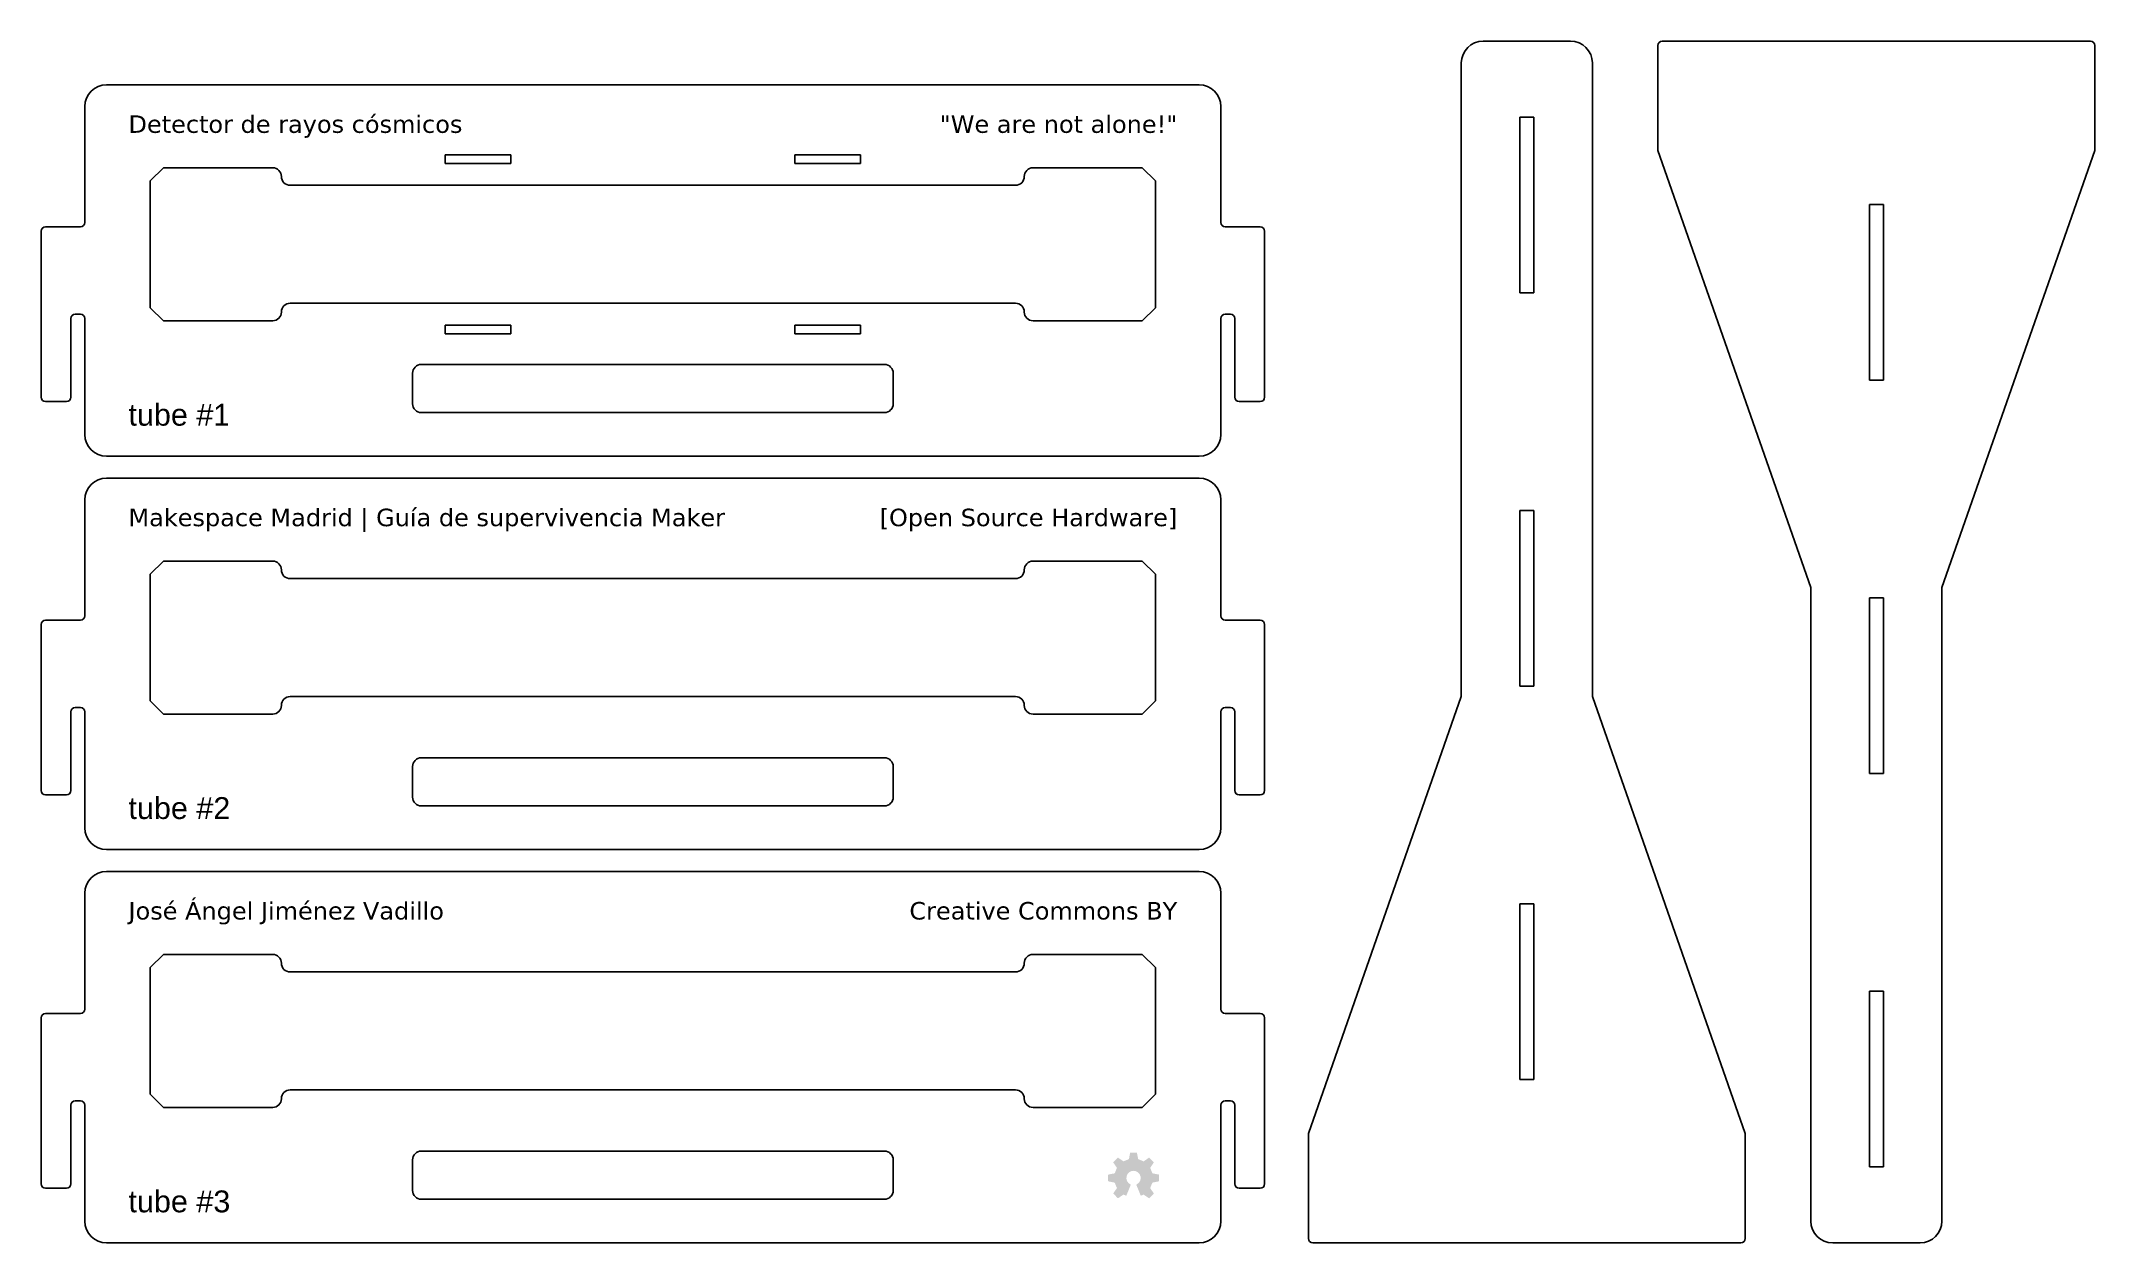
# Model space of a CAD drawing. Header units: millimetres. Extents: x -140 to 330, y 0 to 275.
import ezdxf

# ---------------------------------------------------------------- set-up
doc = ezdxf.new("R2010")
doc.units = ezdxf.units.MM
doc.layers.get('0').update_dxf_attribs({"linetype": 'CONTINUOUS', "lineweight": 25, "true_color": 0xffffff})
doc.styles.add('textstyle0', font='')
doc.styles.add('textstyle1', font='')
doc.styles.add('textstyle2', font='')
doc.styles.add('textstyle3', font='')
doc.styles.add('textstyle4', font='')
doc.styles.add('textstyle5', font='')
doc.styles.add('textstyle6', font='')
doc.styles.add('textstyle7', font='')
doc.styles.add('textstyle8', font='')
doc.styles.get('textstyle0').set_extended_font_data('Arial')
doc.styles.get('textstyle1').set_extended_font_data('Arial')
doc.styles.get('textstyle2').set_extended_font_data('Arial')
doc.styles.get('textstyle3').set_extended_font_data('Verdana')
doc.styles.get('textstyle4').set_extended_font_data('Verdana')
doc.styles.get('textstyle5').set_extended_font_data('Verdana')
doc.styles.get('textstyle6').set_extended_font_data('Verdana')
doc.styles.get('textstyle7').set_extended_font_data('Verdana')
doc.styles.get('textstyle8').set_extended_font_data('Verdana')

msp = doc.modelspace()

# ---------------------------------------------------------------- hatches: boundary and pattern name
h = msp.add_hatch(color=256)
edge = h.paths.add_edge_path()
edge.add_arc((110, 14.86), 1.64, 294.715, 245.285)
edge.add_arc((109.28, 13.3), 0.075, 337.7896, 65.285, ccw=False)
edge.add_line((109.35, 13.27), (108.37, 10.86))
edge.add_arc((108.3, 10.89), 0.075, 247.5, 337.7896, ccw=False)
edge.add_line((108.27, 10.82), (107.74, 11.04))
edge.add_arc((107.71, 10.98), 0.075, 67.5, 124.0803)
edge.add_line((107.66, 11.04), (106.49, 10.24))
edge.add_arc((106.45, 10.3), 0.075, 225, 304.0803, ccw=False)
edge.add_line((106.39, 10.25), (105.39, 11.26))
edge.add_arc((105.44, 11.31), 0.075, 145.9197, 225, ccw=False)
edge.add_line((105.38, 11.35), (106.18, 12.53))
edge.add_arc((106.11, 12.57), 0.075, 325.9197, 22.5)
edge.add_line((106.18, 12.6), (105.7, 13.76))
edge.add_arc((105.63, 13.74), 0.075, 22.5, 79.0803)
edge.add_line((105.64, 13.81), (104.25, 14.08))
edge.add_arc((104.27, 14.15), 0.075, 180, 259.0803, ccw=False)
edge.add_line((104.19, 14.15), (104.19, 15.57))
edge.add_arc((104.27, 15.57), 0.075, 100.9197, 180, ccw=False)
edge.add_line((104.25, 15.65), (105.64, 15.91))
edge.add_arc((105.63, 15.99), 0.075, 280.9197, 337.5)
edge.add_line((105.7, 15.96), (106.18, 17.13))
edge.add_arc((106.11, 17.15), 0.075, 337.5, 34.0803)
edge.add_line((106.18, 17.2), (105.38, 18.37))
edge.add_arc((105.44, 18.41), 0.075, 135, 214.0803, ccw=False)
edge.add_line((105.39, 18.47), (106.39, 19.47))
edge.add_arc((106.45, 19.42), 0.075, 55.9197, 135, ccw=False)
edge.add_line((106.49, 19.48), (107.66, 18.69))
edge.add_arc((107.71, 18.75), 0.075, 235.9197, 292.5)
edge.add_line((107.74, 18.68), (108.9, 19.16))
edge.add_arc((108.87, 19.23), 0.075, 292.5, 349.0803)
edge.add_line((108.95, 19.22), (109.22, 20.61))
edge.add_arc((109.29, 20.6), 0.075, 90, 169.0803, ccw=False)
edge.add_line((109.29, 20.67), (110.71, 20.67))
edge.add_arc((110.71, 20.6), 0.075, 10.9197, 90, ccw=False)
edge.add_line((110.78, 20.61), (111.05, 19.22))
edge.add_arc((111.13, 19.23), 0.075, 190.9197, 247.5)
edge.add_line((111.1, 19.16), (112.26, 18.68))
edge.add_arc((112.29, 18.75), 0.075, 247.5, 304.0803)
edge.add_line((112.34, 18.69), (113.51, 19.48))
edge.add_arc((113.55, 19.42), 0.075, 45, 124.0803, ccw=False)
edge.add_line((113.61, 19.47), (114.61, 18.47))
edge.add_arc((114.56, 18.41), 0.075, 325.9197, 45, ccw=False)
edge.add_line((114.62, 18.37), (113.82, 17.2))
edge.add_arc((113.89, 17.15), 0.075, 145.9197, 202.5)
edge.add_line((113.82, 17.13), (114.3, 15.96))
edge.add_arc((114.37, 15.99), 0.075, 202.5, 259.0803)
edge.add_line((114.36, 15.91), (115.75, 15.65))
edge.add_arc((115.73, 15.57), 0.075, 0, 79.0803, ccw=False)
edge.add_line((115.81, 15.57), (115.81, 14.15))
edge.add_arc((115.73, 14.15), 0.075, 280.9197, 360, ccw=False)
edge.add_line((115.75, 14.08), (114.36, 13.81))
edge.add_arc((114.37, 13.74), 0.075, 100.9197, 157.5)
edge.add_line((114.3, 13.76), (113.82, 12.6))
edge.add_arc((113.89, 12.57), 0.075, 157.5, 214.0803)
edge.add_line((113.82, 12.53), (114.62, 11.35))
edge.add_arc((114.56, 11.31), 0.075, 315, 34.0803, ccw=False)
edge.add_line((114.61, 11.26), (113.61, 10.25))
edge.add_arc((113.55, 10.3), 0.075, 235.9197, 315, ccw=False)
edge.add_line((113.51, 10.24), (112.34, 11.04))
edge.add_arc((112.29, 10.98), 0.075, 55.9197, 112.5)
edge.add_line((112.26, 11.04), (111.73, 10.82))
edge.add_arc((111.7, 10.89), 0.075, 202.2104, 292.5, ccw=False)
edge.add_line((111.63, 10.86), (110.65, 13.27))
edge.add_arc((110.72, 13.3), 0.075, 114.715, 202.2104, ccw=False)

# ---------------------------------------------------------------- linework, layer by layer
for p, q in [((200, 275), (190, 275)), ((200, 275), (210, 275)), ((230, 274), (230, 250)), ((231, 275), (280, 275)), ((329, 275), (280, 275)), ((330, 274), (330, 250)), ((185, 270), (185, 125)), ((215, 270), (215, 125)), ((-125, 265), (125, 265)), ((-130, 233.5), (-130, 260)), ((130, 260), (130, 233.5)), ((201.6, 257.6), (198.4, 257.6)), ((198.4, 257.6), (198.4, 217.4)), ((201.6, 217.4), (201.6, 257.6)), ((230, 250), (265, 150)), ((330, 250), (295, 150)), ((-112, 246), (-115, 243)), ((-87, 246), (-112, 246)), ((-47.5, 249), (-32.5, 249)), ((-47.5, 247), (-47.5, 249)), ((-32.5, 247), (-47.5, 247)), ((-32.5, 249), (-32.5, 247)), ((32.5, 249), (47.5, 249)), ((32.5, 247), (32.5, 249)), ((47.5, 247), (32.5, 247)), ((47.5, 249), (47.5, 247)), ((112, 246), (87, 246)), ((112, 246), (115, 243)), ((-115, 243), (-115, 214)), ((-85, 244), (-85, 244)), ((83, 242), (-83, 242)), ((85, 244), (85, 244)), ((115, 243), (115, 214)), ((281.6, 237.6), (278.4, 237.6)), ((278.4, 237.6), (278.4, 197.4)), ((281.6, 197.4), (281.6, 237.6)), ((-140, 231.5), (-140, 193.5)), ((-131, 232.5), (-139, 232.5)), ((131, 232.5), (139, 232.5)), ((140, 231.5), (140, 193.5)), ((198.4, 217.4), (201.6, 217.4)), ((-132.2, 212.5), (-131, 212.5)), ((-115, 214), (-112, 211)), ((-85, 213), (-85, 213)), ((-83, 215), (83, 215)), ((85, 213), (85, 213)), ((112, 211), (115, 214)), ((132.2, 212.5), (131, 212.5)), ((-133.2, 193.5), (-133.2, 211.5)), ((-130, 185), (-130, 211.5)), ((-112, 211), (-87, 211)), ((-47.5, 210), (-32.5, 210)), ((-47.5, 208), (-47.5, 210)), ((-32.5, 208), (-47.5, 208)), ((-32.5, 210), (-32.5, 208)), ((32.5, 210), (47.5, 210)), ((32.5, 208), (32.5, 210)), ((47.5, 208), (32.5, 208)), ((47.5, 210), (47.5, 208)), ((87, 211), (112, 211)), ((130, 211.5), (130, 185)), ((133.2, 193.5), (133.2, 211.5)), ((-55, 199), (-55, 192)), ((53, 201), (-53, 201)), ((55, 192), (55, 199)), ((278.4, 197.4), (281.6, 197.4)), ((-139, 192.5), (-134.2, 192.5)), ((-53, 190), (53, 190)), ((139, 192.5), (134.2, 192.5)), ((125, 180), (-125, 180)), ((-125, 175), (125, 175)), ((-130, 143.5), (-130, 170)), ((130, 170), (130, 143.5)), ((201.6, 167.6), (198.4, 167.6)), ((198.4, 167.6), (198.4, 127.4)), ((201.6, 127.4), (201.6, 167.6)), ((-112, 156), (-115, 153)), ((-87, 156), (-112, 156)), ((112, 156), (87, 156)), ((112, 156), (115, 153)), ((-115, 153), (-115, 124)), ((-85, 154), (-85, 154)), ((83, 152), (-83, 152)), ((85, 154), (85, 154)), ((115, 153), (115, 124)), ((265, 5), (265, 150)), ((281.6, 147.6), (278.4, 147.6)), ((278.4, 147.6), (278.4, 107.4)), ((281.6, 107.4), (281.6, 147.6)), ((295, 5), (295, 150)), ((-140, 141.5), (-140, 103.5)), ((-131, 142.5), (-139, 142.5)), ((131, 142.5), (139, 142.5)), ((140, 141.5), (140, 103.5)), ((198.4, 127.4), (201.6, 127.4)), ((-132.2, 122.5), (-131, 122.5)), ((-115, 124), (-112, 121)), ((-85, 123), (-85, 123)), ((-83, 125), (83, 125)), ((85, 123), (85, 123)), ((112, 121), (115, 124)), ((132.2, 122.5), (131, 122.5)), ((150, 25), (185, 125)), ((250, 25), (215, 125)), ((-133.2, 103.5), (-133.2, 121.5)), ((-130, 95), (-130, 121.5)), ((-112, 121), (-87, 121)), ((87, 121), (112, 121)), ((130, 121.5), (130, 95)), ((133.2, 103.5), (133.2, 121.5)), ((-55, 109), (-55, 102)), ((53, 111), (-53, 111)), ((55, 102), (55, 109)), ((278.4, 107.4), (281.6, 107.4)), ((-139, 102.5), (-134.2, 102.5)), ((-53, 100), (53, 100)), ((139, 102.5), (134.2, 102.5)), ((125, 90), (-125, 90)), ((-125, 85), (125, 85)), ((-130, 53.5), (-130, 80)), ((130, 80), (130, 53.5)), ((201.6, 77.6), (198.4, 77.6)), ((198.4, 77.6), (198.4, 37.4)), ((201.6, 37.4), (201.6, 77.6)), ((-112, 66), (-115, 63)), ((-87, 66), (-112, 66)), ((112, 66), (87, 66)), ((112, 66), (115, 63)), ((-115, 63), (-115, 34)), ((-85, 64), (-85, 64)), ((83, 62), (-83, 62)), ((85, 64), (85, 64)), ((115, 63), (115, 34)), ((281.6, 57.6), (278.4, 57.6)), ((278.4, 57.6), (278.4, 17.4)), ((281.6, 17.4), (281.6, 57.6)), ((-131, 52.5), (-139, 52.5)), ((131, 52.5), (139, 52.5)), ((-140, 51.5), (-140, 13.5)), ((140, 51.5), (140, 13.5)), ((-115, 34), (-112, 31)), ((-85, 33), (-85, 33)), ((-83, 35), (83, 35)), ((85, 33), (85, 33)), ((112, 31), (115, 34)), ((198.4, 37.4), (201.6, 37.4)), ((-133.2, 13.5), (-133.2, 31.5)), ((-132.2, 32.5), (-131, 32.5)), ((-130, 5), (-130, 31.5)), ((-112, 31), (-87, 31)), ((87, 31), (112, 31)), ((130, 31.5), (130, 5)), ((132.2, 32.5), (131, 32.5)), ((133.2, 13.5), (133.2, 31.5)), ((150, 1), (150, 25)), ((250, 1), (250, 25)), ((-55, 19), (-55, 12)), ((53, 21), (-53, 21)), ((55, 12), (55, 19)), ((278.4, 17.4), (281.6, 17.4)), ((-139, 12.5), (-134.2, 12.5)), ((-53, 10), (53, 10)), ((139, 12.5), (134.2, 12.5)), ((125, 0), (-125, 0)), ((151, 0), (200, 0)), ((249, 0), (200, 0)), ((280, 0), (270, 0)), ((280, 0), (290, 0))]:
    msp.add_line(p, q)
for centre, radius, start, end in [((190, 270), 5, 90, 180), ((210, 270), 5, 0, 90), ((231, 274), 1, 90, 180), ((329, 274), 1, 0, 90), ((-125, 260), 5, 90, 180), ((125, 260), 5, 0, 90), ((-87, 244), 2, 0, 90), ((87, 244), 2, 90, 180), ((-83, 244), 2, 180, 270), ((83, 244), 2, 270, 0), ((-139, 231.5), 1, 90, 180), ((-131, 233.5), 1, 270, 0), ((131, 233.5), 1, 180, 270), ((139, 231.5), 1, 0, 90), ((-132.2, 211.5), 1, 90, 180), ((-131, 211.5), 1, 0, 90), ((-87, 213), 2, 270, 0), ((-83, 213), 2, 90, 180), ((83, 213), 2, 0, 90), ((87, 213), 2, 180, 270), ((131, 211.5), 1, 90, 180), ((132.2, 211.5), 1, 0, 90), ((-53, 199), 2, 90, 180), ((53, 199), 2, 0, 90), ((-139, 193.5), 1, 180, 270), ((-134.2, 193.5), 1, 270, 0), ((134.2, 193.5), 1, 180, 270), ((139, 193.5), 1, 270, 0), ((-53, 192), 2, 180, 270), ((53, 192), 2, 270, 0), ((-125, 185), 5, 180, 270), ((125, 185), 5, 270, 0), ((-125, 170), 5, 90, 180), ((125, 170), 5, 0, 90), ((-87, 154), 2, 0, 90), ((87, 154), 2, 90, 180), ((-83, 154), 2, 180, 270), ((83, 154), 2, 270, 0), ((-139, 141.5), 1, 90, 180), ((-131, 143.5), 1, 270, 0), ((131, 143.5), 1, 180, 270), ((139, 141.5), 1, 0, 90), ((-132.2, 121.5), 1, 90, 180), ((-131, 121.5), 1, 0, 90), ((-87, 123), 2, 270, 0), ((-83, 123), 2, 90, 180), ((83, 123), 2, 0, 90), ((87, 123), 2, 180, 270), ((131, 121.5), 1, 90, 180), ((132.2, 121.5), 1, 0, 90), ((-53, 109), 2, 90, 180), ((53, 109), 2, 0, 90), ((-139, 103.5), 1, 180, 270), ((-134.2, 103.5), 1, 270, 0), ((134.2, 103.5), 1, 180, 270), ((139, 103.5), 1, 270, 0), ((-53, 102), 2, 180, 270), ((53, 102), 2, 270, 0), ((-125, 95), 5, 180, 270), ((125, 95), 5, 270, 0), ((-125, 80), 5, 90, 180), ((125, 80), 5, 0, 90), ((-87, 64), 2, 0, 90), ((87, 64), 2, 90, 180), ((-83, 64), 2, 180, 270), ((83, 64), 2, 270, 0), ((-139, 51.5), 1, 90, 180), ((-131, 53.5), 1, 270, 0), ((131, 53.5), 1, 180, 270), ((139, 51.5), 1, 0, 90), ((-87, 33), 2, 270, 0), ((-83, 33), 2, 90, 180), ((83, 33), 2, 0, 90), ((87, 33), 2, 180, 270), ((-132.2, 31.5), 1, 90, 180), ((-131, 31.5), 1, 0, 90), ((131, 31.5), 1, 90, 180), ((132.2, 31.5), 1, 0, 90), ((-53, 19), 2, 90, 180), ((53, 19), 2, 0, 90), ((-139, 13.5), 1, 180, 270), ((-134.2, 13.5), 1, 270, 0), ((-53, 12), 2, 180, 270), ((53, 12), 2, 270, 0), ((134.2, 13.5), 1, 180, 270), ((139, 13.5), 1, 270, 0), ((-125, 5), 5, 180, 270), ((125, 5), 5, 270, 0), ((270, 5), 5, 180, 270), ((290, 5), 5, 270, 0), ((151, 1), 1, 180, 270), ((249, 1), 1, 270, 360)]:
    msp.add_arc(centre, radius, start, end)

# ---------------------------------------------------------------- texts
for s, insert, char_height, attachment_point, style in [('Detector de rayos cósmicos', (-120, 258), 4, 1, 'textstyle4'), ('"We are not alone!"', (120, 258), 4, 3, 'textstyle6'), ('tube #\\fAmerican Typewriter|b0|i0|c0|p0;1', (-120, 192), 5, 1, 'textstyle0'), ('Makespace Madrid | Guía de supervivencia Maker', (-120, 168), 4, 1, 'textstyle3'), ('[Open Source Hardware]', (120, 168), 4, 3, 'textstyle7'), ('tube #2', (-120, 102), 5, 1, 'textstyle1'), ('José Ángel Jiménez Vadillo', (-120, 78), 4, 1, 'textstyle5'), ('Creative Commons BY', (120, 78), 4, 3, 'textstyle8'), ('tube #3', (-120, 12), 5, 1, 'textstyle2')]:
    msp.add_mtext(s, dxfattribs=dict(insert=insert, char_height=char_height, attachment_point=attachment_point, style=style))

doc.saveas('drawing.dxf')
